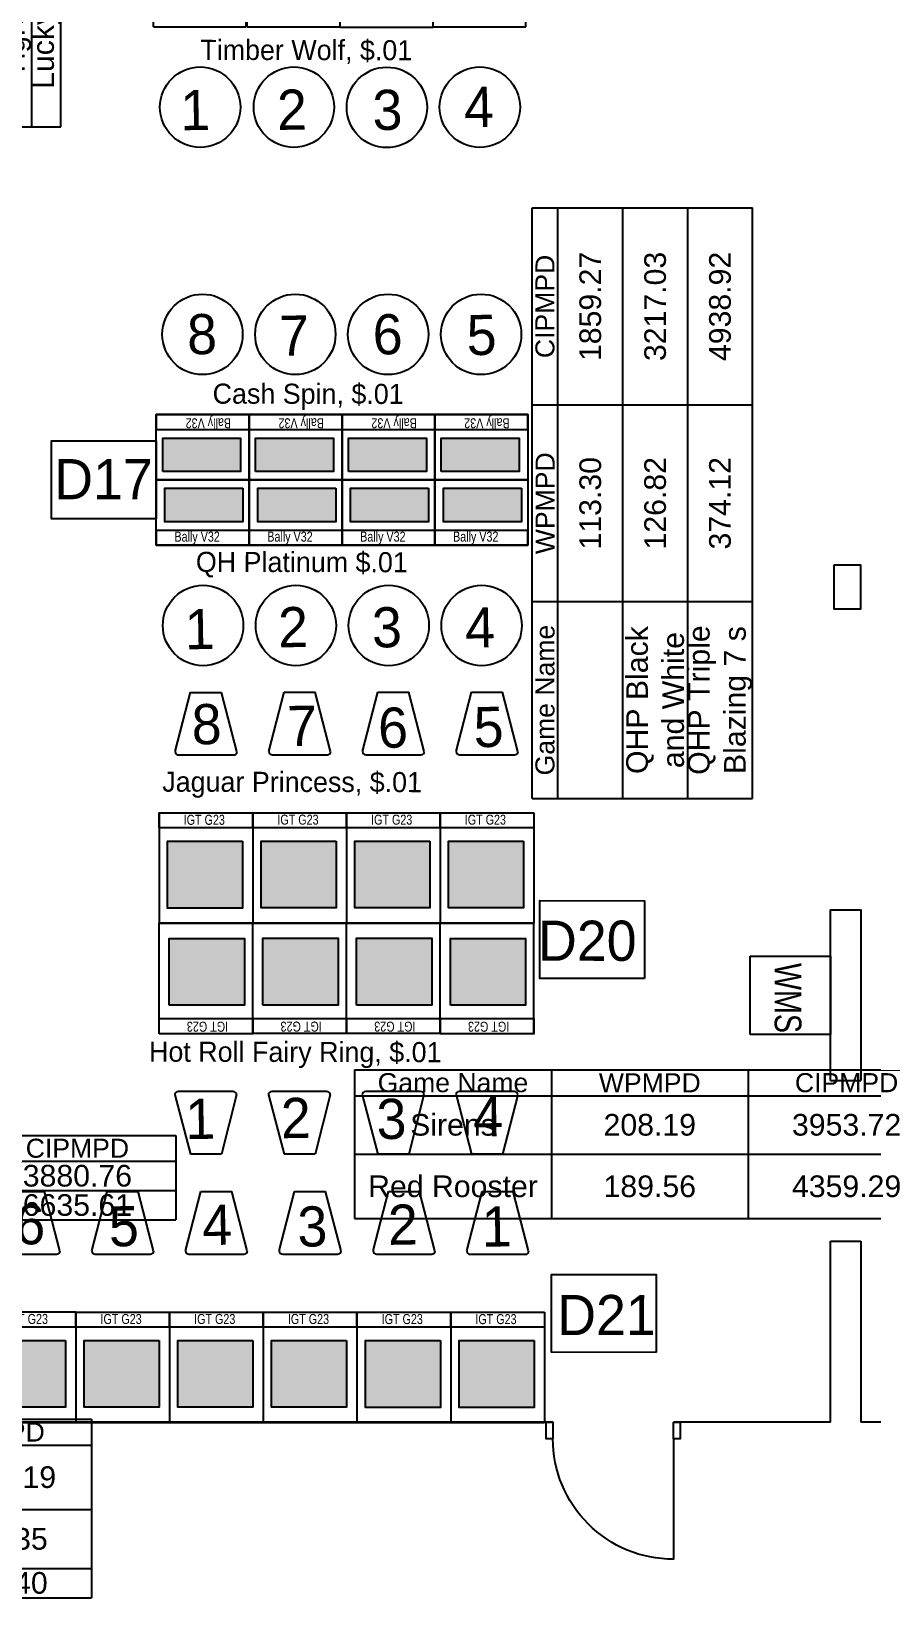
# Model space of a CAD drawing. Header units: inches. Extents: x 3213 to 10275, y -3570 to -435.
# Drawn here: x 9208.6 to 9459.7, y -3556.1 to -3088.1 of the extents above; entities that cross this region are included whole.
import ezdxf
from ezdxf.enums import TextEntityAlignment as Align

# ---------------------------------------------------------------- set-up
doc = ezdxf.new("R2010")
doc.units = ezdxf.units.IN
doc.header["$LTSCALE"] = 24
doc.header["$MEASUREMENT"] = 0
doc.linetypes.add('HIDDEN', pattern=[0.375, 0.25, -0.125])
for name, color, linetype in [('00 Bally Slots', 9, 'Continuous'), ('00 Bank', 7, 'Continuous'), ('00 IGT Slots', 7, 'Continuous'), ('00 PT Enrollment', 7, 'Continuous'), ('00 Themes', 7, 'Continuous'), ('F1  DOORS', 1, 'Continuous'), ('F1  WALL', 3, 'Continuous'), ('F1 NOTE', 4, 'Continuous'), ('Machine Denoms', 7, 'Continuous')]:
    doc.layers.add(name, color=color, linetype=linetype)
doc.layers.get('Machine Denoms').off()
doc.styles.add('ARCHSTYL', font='HAND.SHX', dxfattribs={"width": 0.8})
doc.styles.add('HAND', font='Hand.shx', dxfattribs={"width": 0.8, "height": 0.5})

# ---------------------------------------------------------------- blocks, each defined once
blk = doc.blocks.new('Western Money System')
at = {"layer": 'F1 NOTE', "color": 1}
for p, q in [((-11.68, 0), (-11.68, 24)), ((-11.68, 24), (11.68, 24)), ((11.68, 24), (11.68, 0)), ((11.68, 0), (-11.68, 0))]:
    blk.add_line(p, q, dxfattribs=at)
at = {"layer": 'F1 NOTE', "color": 1, "insert": (-9.65, 15.27), "char_height": 8, "width": 21.3295, "attachment_point": 1, "style": 'HAND'}
blk.add_mtext('{\\Fhand.shx;WMS}', dxfattribs=at)
blk = doc.blocks.new('SDG V32')
at = {"linetype": 'ByBlock', "lineweight": -3}
h = blk.add_hatch(color=0, dxfattribs=at)
h.dxf.hatch_style = 1
h.set_gradient(color1=(102, 0, 204), tint=0.32, name='CYLINDER')
h.paths.add_polyline_path([(12.51, 25.85), (2.51, 25.85), (2.51, 2.56), (12.51, 2.56)])
at = {"color": 192, "linetype": 'ByBlock', "lineweight": -3}
blk.add_lwpolyline([(2.51, 25.85), (12.51, 25.85), (12.51, 2.56), (2.51, 2.56)], close=True, dxfattribs=at)
at = {"layer": '00 Bally Slots', "color": 5, "linetype": 'ByBlock', "lineweight": -3}
for points in [[(0, 27.75), (19.5, 27.75), (19.5, 0), (0, 0)], [(19.5, 27.75), (15.1, 27.75), (15.1, 0), (19.5, 0)]]:
    blk.add_lwpolyline(points, close=True, dxfattribs=at)
at = {"layer": '00 Bally Slots', "color": 5}
blk.add_circle((43.49, 13.96), 12.01, dxfattribs=at)
at = {"layer": '00 Bally Slots', "color": 7, "linetype": 'ByBlock', "lineweight": -3, "insert": (15.43, 5.42), "char_height": 3, "width": 20.1675, "attachment_point": 1, "rotation": 90, "style": 'HAND'}
blk.add_mtext('Bally V32', dxfattribs=at)
blk = doc.blocks.new('*T397')
at = {"layer": '00 Themes', "linetype": 'ByBlock', "lineweight": -2, "transparency": 16777216}
for p, q in [((0, 0), (0, 176.43)), ((0, 176.43), (25.19, 176.43)), ((25.19, 0), (25.19, 176.43)), ((0, 0), (25.19, 0))]:
    blk.add_line(p, q, dxfattribs=at)
at = {"layer": '00 Themes', "color": 0, "linetype": 'ByBlock', "lineweight": -2, "transparency": 16777216}
for p, q in [((7.7, 0), (7.7, 176.43)), ((16.44, 0), (16.44, 176.43)), ((0, 117.62), (25.19, 117.62)), ((0, 58.81), (25.19, 58.81))]:
    blk.add_line(p, q, dxfattribs=at)
at = {"layer": '00 Themes', "color": 0, "lineweight": -3, "transparency": 16777216, "width": 58.689, "attachment_point": 5, "rotation": 90}
for s, insert, char_height in [('{\\fArial|b0|i0|c0;CIPMPD', (3.85, 147.02), 5.6858), ('{\\fArial|b0|i0|c0;\\c255;4746.86 ', (12.07, 147.02), 6.467), ('{\\fArial|b0|i0|c0;\\c255;2702.46 ', (20.82, 147.02), 6.467), ('{\\fArial|b0|i0|c0;WPMPD', (3.85, 88.21), 5.6858), ('{\\fArial|b0|i0|c0;\\c65280;434.47 ', (12.07, 88.21), 6.467), ('{\\fArial|b0|i0|c0;\\c52479;212.35 ', (20.82, 88.21), 6.467), ('{\\fArial|b0|i0|c0;Game Name', (3.85, 29.4), 5.6858), ('{\\fArial|b0|i0|c0;Lucky 88', (20.82, 29.4), 6.467), ('{\\fArial|b0|i0|c0;Tigress', (12.07, 29.4), 6.467)]:
    blk.add_mtext(s, dxfattribs=dict(at, insert=insert, char_height=char_height))
blk = doc.blocks.new('*T401')
at = {"layer": '00 Themes', "linetype": 'ByBlock', "lineweight": -2, "transparency": 16777216}
for p, q in [((0, 0), (0, 176.43)), ((0, 176.43), (65.85, 176.43)), ((65.85, 0), (65.85, 176.43)), ((0, 0), (65.85, 0))]:
    blk.add_line(p, q, dxfattribs=at)
at = {"layer": '00 Themes', "color": 0, "linetype": 'ByBlock', "lineweight": -2, "transparency": 16777216}
for p, q in [((7.7, 0), (7.7, 176.43)), ((27.08, 0), (27.08, 176.43)), ((46.46, 0), (46.46, 176.43)), ((0, 117.62), (65.85, 117.62)), ((0, 58.81), (65.85, 58.81))]:
    blk.add_line(p, q, dxfattribs=at)
at = {"layer": '00 Themes', "color": 0, "lineweight": -3, "transparency": 16777216, "width": 58.689, "attachment_point": 5, "rotation": 90}
for s, insert, char_height in [('{\\fArial|b0|i0|c0;CIPMPD', (3.85, 147.02), 5.6858), ('{\\fArial|b0|i0|c0;\\c255;1859.27 ', (17.39, 147.02), 6.467), ('{\\fArial|b0|i0|c0;\\c255;3217.03 ', (36.77, 147.02), 6.467), ('{\\fArial|b0|i0|c0;\\c255;4938.92 ', (56.15, 147.02), 6.467), ('{\\fArial|b0|i0|c0;WPMPD', (3.85, 88.21), 5.6858), ('{\\fArial|b0|i0|c0;\\c255;113.30 ', (17.39, 88.21), 6.467), ('{\\fArial|b0|i0|c0;\\c255;126.82 ', (36.77, 88.21), 6.467), ('{\\fArial|b0|i0|c0;\\c65280;374.12 ', (56.15, 88.21), 6.467), ('{\\fArial|b0|i0|c0;Game Name', (3.85, 29.4), 5.6858), ('{\\fArial|b0|i0|c0;QHP Black and White', (36.77, 29.4), 6.467), ('{\\fArial|b0|i0|c0;QHP Triple Blazing 7 s', (56.15, 29.4), 6.467), ('{\\fArial|b0|i0|c0;', (17.39, 29.4), 6.467)]:
    blk.add_mtext(s, dxfattribs=dict(at, insert=insert, char_height=char_height))
blk = doc.blocks.new('*T425')
at = {"layer": '00 Themes', "linetype": 'ByBlock', "lineweight": -2, "transparency": 16777216}
for p, q in [((0, 0), (176.43, 0)), ((0, 0), (0, -25.19)), ((176.43, 0), (176.43, -25.19)), ((0, -25.19), (176.43, -25.19))]:
    blk.add_line(p, q, dxfattribs=at)
at = {"layer": '00 Themes', "color": 0, "linetype": 'ByBlock', "lineweight": -2, "transparency": 16777216}
for p, q in [((58.81, 0), (58.81, -25.19)), ((117.62, 0), (117.62, -25.19)), ((0, -7.7), (176.43, -7.7)), ((0, -16.44), (176.43, -16.44))]:
    blk.add_line(p, q, dxfattribs=at)
at = {"layer": '00 Themes', "color": 0, "lineweight": -3, "transparency": 16777216, "width": 58.689, "attachment_point": 5}
for s, insert, char_height in [('{\\fArial|b0|i0|c0;Game Name', (29.4, -3.85), 5.6858), ('{\\fArial|b0|i0|c0;WPMPD', (88.21, -3.85), 5.6858), ('{\\fArial|b0|i0|c0;CIPMPD', (147.02, -3.85), 5.6858), ('{\\fArial|b0|i0|c0;Lil Lady', (29.4, -12.07), 6.467), ('{\\fArial|b0|i0|c0;\\c52479;236.69 ', (88.21, -12.07), 6.467), ('{\\fArial|b0|i0|c0;\\c255;3880.76 ', (147.02, -12.07), 6.467), ('{\\fArial|b0|i0|c0;Red Lion', (29.4, -20.82), 6.467), ('{\\fArial|b0|i0|c0;\\c65280;333.58 ', (88.21, -20.82), 6.467), ('{\\fArial|b0|i0|c0;\\c65280;6635.61 ', (147.02, -20.82), 6.467)]:
    blk.add_mtext(s, dxfattribs=dict(at, insert=insert, char_height=char_height))
blk = doc.blocks.new('*T427')
at = {"layer": '00 Themes', "linetype": 'ByBlock', "lineweight": -2, "transparency": 16777216}
for p, q in [((0, 0), (176.43, 0)), ((0, 0), (0, -44.44)), ((176.43, 0), (176.43, -44.44)), ((0, -44.44), (176.43, -44.44))]:
    blk.add_line(p, q, dxfattribs=at)
at = {"layer": '00 Themes', "color": 0, "linetype": 'ByBlock', "lineweight": -2, "transparency": 16777216}
for p, q in [((58.81, 0), (58.81, -44.44)), ((117.62, 0), (117.62, -44.44)), ((0, -7.7), (176.43, -7.7)), ((0, -25.17), (176.43, -25.17))]:
    blk.add_line(p, q, dxfattribs=at)
at = {"layer": '00 Themes', "color": 0, "lineweight": -3, "transparency": 16777216, "width": 58.689, "attachment_point": 5}
for s, insert, char_height in [('{\\fArial|b0|i0|c0;Game Name', (29.4, -3.85), 5.6858), ('{\\fArial|b0|i0|c0;WPMPD', (88.21, -3.85), 5.6858), ('{\\fArial|b0|i0|c0;CIPMPD', (147.02, -3.85), 5.6858), ('{\\fArial|b0|i0|c0;Sirens', (29.4, -16.44), 6.467), ('{\\fArial|b0|i0|c0;\\c52479;208.19 ', (88.21, -16.44), 6.467), ('{\\fArial|b0|i0|c0;\\c255;3953.72 ', (147.02, -16.44), 6.467), ('{\\fArial|b0|i0|c0;Red Rooster', (29.4, -34.81), 6.467), ('{\\fArial|b0|i0|c0;\\c255;189.56 ', (88.21, -34.81), 6.467), ('{\\fArial|b0|i0|c0;\\c255;4359.29 ', (147.02, -34.81), 6.467)]:
    blk.add_mtext(s, dxfattribs=dict(at, insert=insert, char_height=char_height))
blk = doc.blocks.new('*T428')
at = {"layer": '00 Themes', "linetype": 'ByBlock', "lineweight": -2, "transparency": 16777216}
for p, q in [((0, 0), (176.43, 0)), ((0, 0), (0, -53.3)), ((176.43, 0), (176.43, -53.3)), ((0, -53.3), (176.43, -53.3))]:
    blk.add_line(p, q, dxfattribs=at)
at = {"layer": '00 Themes', "color": 0, "linetype": 'ByBlock', "lineweight": -2, "transparency": 16777216}
for p, q in [((58.81, 0), (58.81, -53.3)), ((117.62, 0), (117.62, -53.3)), ((0, -7.7), (176.43, -7.7)), ((0, -26.97), (176.43, -26.97)), ((0, -44.55), (176.43, -44.55))]:
    blk.add_line(p, q, dxfattribs=at)
at = {"layer": '00 Themes', "color": 0, "lineweight": -3, "transparency": 16777216, "width": 58.689, "attachment_point": 5}
for s, insert, char_height in [('{\\fArial|b0|i0|c0;Game Name', (29.4, -3.85), 5.6858), ('{\\fArial|b0|i0|c0;WPMPD', (88.21, -3.85), 5.6858), ('{\\fArial|b0|i0|c0;CIPMPD', (147.02, -3.85), 5.6858), ('{\\fArial|b0|i0|c0;TPL Fortune Dragon MW', (29.4, -17.33), 6.467), ('{\\fArial|b0|i0|c0;\\c65280;614.89 ', (88.21, -17.33), 6.467), ('{\\fArial|b0|i0|c0;\\c65280;11593.19 ', (147.02, -17.33), 6.467), ('{\\fArial|b0|i0|c0;Queen Isabella', (29.4, -35.76), 6.467), ('{\\fArial|b0|i0|c0;\\c255;181.05 ', (88.21, -35.76), 6.467), ('{\\fArial|b0|i0|c0;\\c255;3614.35 ', (147.02, -35.76), 6.467), ('{\\fArial|b0|i0|c0;100 Pandas', (29.4, -48.92), 6.467), ('{\\fArial|b0|i0|c0;\\c255;194.49 ', (88.21, -48.92), 6.467), ('{\\fArial|b0|i0|c0;\\c255;3897.40 ', (147.02, -48.92), 6.467)]:
    blk.add_mtext(s, dxfattribs=dict(at, insert=insert, char_height=char_height))
blk = doc.blocks.new('Bally V22')
at = {"linetype": 'ByBlock', "lineweight": -3}
h = blk.add_hatch(color=0, dxfattribs=at)
h.dxf.hatch_style = 1
h.set_gradient(color1=(255, 63, 0), tint=0.32)
h.paths.add_polyline_path([(16.43, 24.99), (2.51, 24.99), (2.51, 2.52), (16.43, 2.52)])
at = {"color": 192, "linetype": 'ByBlock', "lineweight": -3}
blk.add_lwpolyline([(2.51, 24.99), (16.43, 24.99), (16.43, 2.52), (2.51, 2.52)], close=True, dxfattribs=at)
at = {"layer": '00 Bally Slots', "color": 192, "ltscale": 25}
for p, q in [((22.86, 27.75), (0, 27.75)), ((0, 0), (0, 27.75)), ((22.86, 0), (22.86, 27.75)), ((22.86, 0), (0, 0))]:
    blk.add_line(p, q, dxfattribs=at)
at = {"layer": '00 Bally Slots', "color": 192}
blk.add_circle((46.85, 13.96), 12.01, dxfattribs=at)
blk = doc.blocks.new('IGT G23')
at = {"linetype": 'ByBlock', "lineweight": -3}
h = blk.add_hatch(color=7, dxfattribs=at)
h.set_gradient(color1=(241, 237, 14), color2=(18, 202, 42), tint=1)
h.paths.add_polyline_path([(-33.41, -26.28), (-33.41, -1.81), (-28.91, -1.81), (-28.91, -26.28)], flags=9)
h = blk.add_hatch(color=0, dxfattribs=at)
h.dxf.hatch_style = 1
h.set_gradient(color1=(255, 63, 0), tint=0.32, name='CYLINDER')
h.paths.add_polyline_path([(-4.53, -3.06), (-24.51, -3.06), (-24.51, -25.5), (-4.53, -25.5)])
at = {"color": 0, "linetype": 'ByBlock', "lineweight": -3}
blk.add_lwpolyline([(-24.51, -3.06), (-4.53, -3.06), (-4.53, -25.5), (-24.51, -25.5)], close=True, dxfattribs=at)
at = {"layer": '00 IGT Slots', "color": 30, "ltscale": 25}
for p, q in [((-33, 0), (0, 0)), ((-33, -28), (-33, 0)), ((0, -28), (0, 0)), ((-51.29, -4.75), (-69, -9.37)), ((-50.29, -22.18), (-50.29, -5.68)), ((-69, -18.63), (-69, -9.37)), ((-51.29, -23.18), (-69.01, -18.63)), ((-33, -28), (0, -28))]:
    blk.add_line(p, q, dxfattribs=at)
at = {"layer": '00 IGT Slots', "color": 30, "linetype": 'ByBlock', "lineweight": -3}
blk.add_lwpolyline([(-33, 0), (-28.48, 0), (-28.48, -28), (-33, -28)], close=True, dxfattribs=at)
at = {"layer": '00 IGT Slots', "color": 30, "ltscale": 25}
for centre, start, end in [((-51.29, -5.68), 0, 90), ((-51.29, -22.18), 270, 0)]:
    blk.add_arc(centre, 1, start, end, dxfattribs=at)
at = {"layer": '00 IGT Slots', "color": 7, "linetype": 'ByBlock', "lineweight": -3, "insert": (-32.42, -20.63), "char_height": 3, "width": 15.2138, "attachment_point": 1, "rotation": 90, "style": 'HAND'}
blk.add_mtext('IGT G23', dxfattribs=at)

msp = doc.modelspace()

# ---------------------------------------------------------------- linework, layer by layer
at = {"layer": '00 Bank'}
for points in [[(9245.98, -3233.77), (9214.66, -3233.75), (9214.67, -3210.47), (9245.98, -3210.49)], [(9391.87, -3371.14), (9360.56, -3371.12), (9360.57, -3347.84), (9391.87, -3347.86)], [(9395.35, -3482.81), (9364.03, -3482.79), (9364.04, -3459.51), (9395.35, -3459.53)]]:
    msp.add_lwpolyline(points, close=True, dxfattribs=at)
at = {"layer": 'F1  DOORS'}
for points in [[(9362.48, -3503.61), (9364.48, -3503.61), (9364.48, -3508.61), (9362.48, -3508.61)], [(9400.48, -3503.61), (9402.48, -3503.61), (9402.48, -3508.61), (9400.48, -3508.61)]]:
    msp.add_lwpolyline(points, close=True, dxfattribs=at)
msp.add_lwpolyline([(9400.48, -3508.61), (9400.48, -3544.61, -0.414214), (9364.48, -3508.61, 0)], format="xyb", dxfattribs=at)
at = {"layer": 'F1  WALL'}
for points in [[(9364.48, -3503.61), (8880.48, -3503.61), (8880.48, -3235.61), (8871.48, -3235.61)], [(9447.48, -3401.61), (9447.48, -3350.61), (9456.48, -3350.61), (9456.48, -3401.61)], [(9447.48, -3401.61), (9456.48, -3401.61)], [(9447.48, -3503.61), (9447.48, -3449.61)], [(9447.48, -3449.61), (9456.48, -3449.61)], [(9456.48, -3449.61), (9456.48, -3503.61)], [(9447.48, -3503.61), (9400.48, -3503.61)], [(9858.48, -3503.61), (9456.48, -3503.61)]]:
    msp.add_lwpolyline(points, dxfattribs=at)
msp.add_lwpolyline([(9448.48, -3247.61), (9448.48, -3260.61), (9456.48, -3260.61), (9456.48, -3247.61)], close=True, dxfattribs=at)

# ---------------------------------------------------------------- block references
for name, p in [('*T397', (9192.3, -3116.62)), ('*T401', (9358.3, -3317.31)), ('*T427', (9305.23, -3398.41)), ('*T425', (9075.38, -3418)), ('*T428', (9050.19, -3502.8))]:
    msp.add_blockref(name, p)
at = {"layer": '00 Bally Slots', "color": 30, "linetype": 'ByBlock', "lineweight": -3}
for p, rotation in [((9273.73, -3222.13), 90), ((9301.48, -3222.13), 90), ((9329.23, -3222.13), 90), ((9356.98, -3222.13), 90), ((9245.98, -3222.13), 270), ((9273.73, -3222.13), 270), ((9301.48, -3222.13), 270), ((9329.23, -3222.13), 270)]:
    msp.add_blockref('SDG V32', p, dxfattribs=dict(at, rotation=rotation))
at = {"layer": '00 Themes', "color": 10, "lineweight": -3, "transparency": 33554661}
for name, p, rotation in [('Bally V22', (9245.13, -3063.91), 270), ('Bally V22', (9273.13, -3063.91), 270), ('Bally V22', (9300.92, -3063.96), 270), ('Bally V22', (9328.7, -3063.91), 270), ('IGT G23', (9274.79, -3354.6), 270), ('IGT G23', (9302.79, -3354.55), 270), ('IGT G23', (9330.79, -3354.56), 270), ('IGT G23', (9358.79, -3354.56), 270), ('IGT G23', (9246.8, -3354.58), 89.99999999999999), ('IGT G23', (9274.79, -3354.55), 89.99999999999999), ('IGT G23', (9302.79, -3354.56), 89.99999999999999), ('IGT G23', (9330.81, -3354.58), 89.99999999999999), ('IGT G23', (9221.93, -3503.74), 270), ('IGT G23', (9249.93, -3503.75), 270), ('IGT G23', (9277.92, -3503.75), 270), ('IGT G23', (9305.92, -3503.75), 270), ('IGT G23', (9333.95, -3503.77), 270), ('IGT G23', (9361.95, -3503.78), 270)]:
    msp.add_blockref(name, p, dxfattribs=dict(at, rotation=rotation))
at = {"layer": 'Machine Denoms', "color": 1, "rotation": 270}
msp.add_blockref('Western Money System', (9423.48, -3376.11), dxfattribs=at)

# ---------------------------------------------------------------- texts
at = {"layer": '00 Bank'}
for s, p in [('D17', (9215.48, -3227.9)), ('D20', (9360.05, -3365.81)), ('D21', (9365.79, -3477.64))]:
    msp.add_text(s, height=12, rotation=359.9752, dxfattribs=at).set_placement(p)
at = {"layer": '00 PT Enrollment', "style": 'ARCHSTYL'}
for s, p in [('1', (9257.71, -3117.6)), ('2', (9286.62, -3117.5)), ('3', (9315.15, -3117.55)), ('4', (9342.48, -3116.69)), ('8', (9259.74, -3184.57)), ('7', (9287.25, -3185.01)), ('6', (9315.21, -3184.61)), ('5', (9343.29, -3184.8)), ('1', (9259.05, -3272.69)), ('2', (9286.95, -3272.1)), ('3', (9314.99, -3272.15)), ('4', (9342.81, -3272.19)), ('8', (9261.12, -3301.09)), ('7', (9289.62, -3301.59)), ('6', (9316.81, -3302.14)), ('5', (9345.38, -3301.93)), ('1', (9259.21, -3419.04)), ('2', (9287.78, -3418.76)), ('3', (9316.35, -3419.04)), ('4', (9345.21, -3418.26)), ('6', (9208.39, -3450.54)), ('5', (9236.39, -3451.1)), ('4', (9264.25, -3450.7)), ('3', (9292.72, -3451.18)), ('2', (9319.76, -3450.62)), ('1', (9347.77, -3451.19))]:
    msp.add_text(s, height=12, rotation=1, dxfattribs=at).set_placement(p, align=Align.CENTER)
at = {"layer": '00 Themes', "linetype": 'HIDDEN'}
for s, p in [('Timber Wolf, $.01', (9259.13, -3096.63)), ('Cash Spin, $.01', (9262.8, -3199.34)), ('QH Platinum $.01', (9257.8, -3249.61)), ('Jaguar Princess, $.01', (9247.76, -3315.29)), ('Hot Roll Fairy Ring, $.01', (9243.8, -3395.95))]:
    msp.add_text(s, height=6, rotation=359.8982, dxfattribs=at).set_placement(p)

doc.saveas('drawing.dxf')
